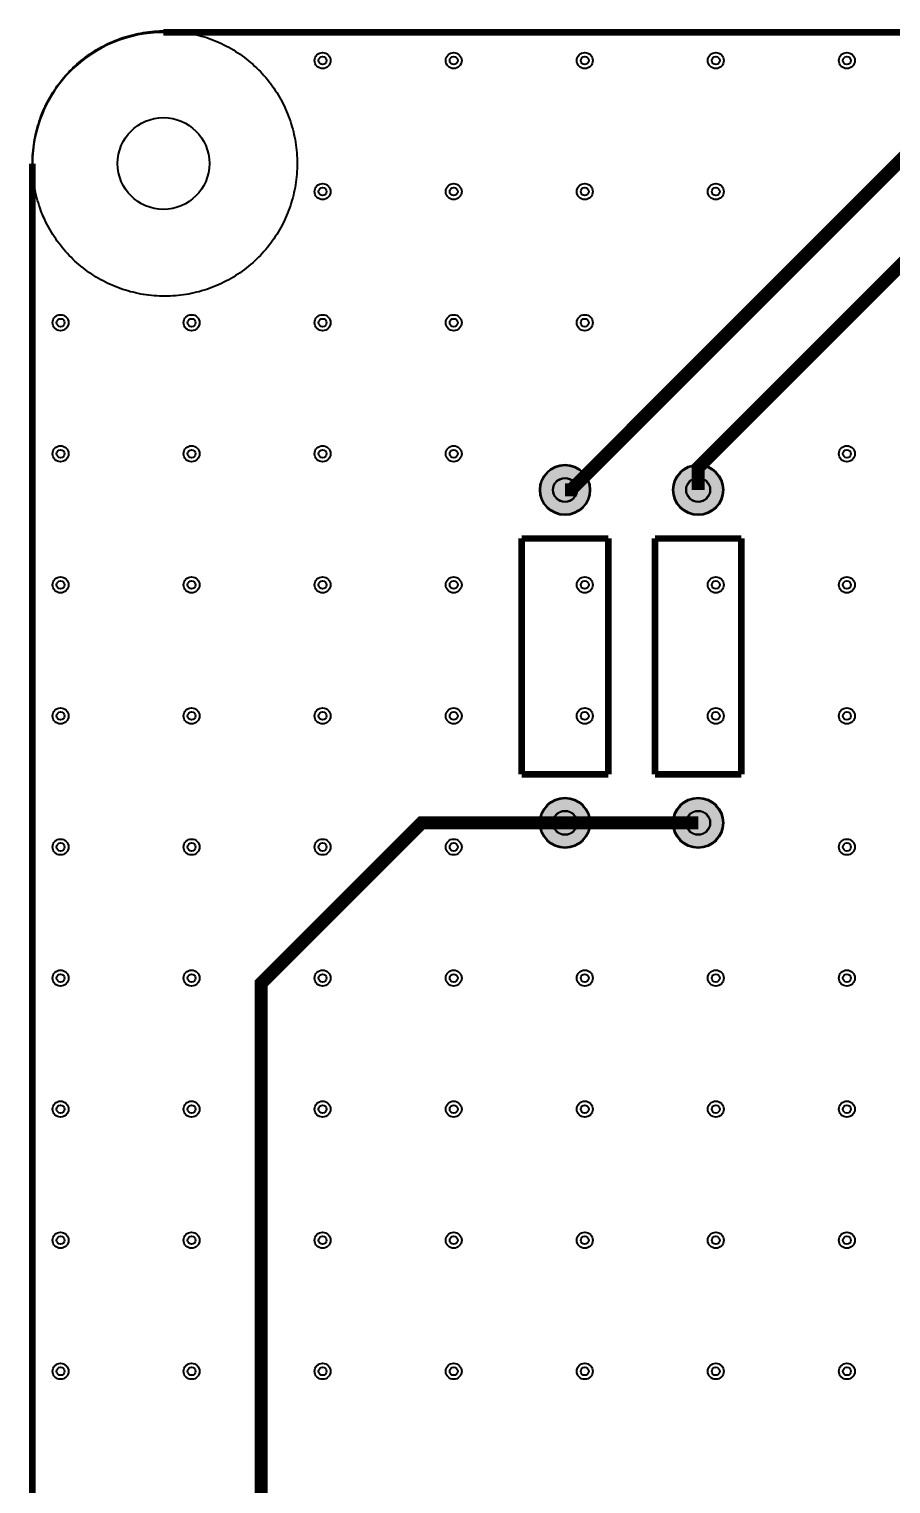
# Model space of a CAD drawing. Header units: millimetres. Extents: x 0 to 100, y 0 to 102.
# Drawn here: x -0.1 to 32.8, y 44.6 to 100.1 of the extents above; entities that cross this region are included whole.
import ezdxf

# ---------------------------------------------------------------- set-up
doc = ezdxf.new("R2010")
doc.units = ezdxf.units.MM
for name, color, linetype, true_color in [('BoardOutLine', 7, 'Continuous', 0xff00ff), ('BottomLayer', 7, 'Continuous', 0x0000ff), ('BottomSolderMaskLayer', 7, 'Continuous', 0xaa00ff), ('Hole', 7, 'Continuous', 0x222222), ('Multi-Layer', 7, 'Continuous', 0xc0c0c0), ('TopLayer', 7, 'Continuous', 0xff0000), ('TopSilkLayer', 7, 'Continuous', 0xffcc00), ('TopSolderMaskLayer', 7, 'Continuous', 0x800080)]:
    doc.layers.add(name, color=color, linetype=linetype, true_color=true_color)

msp = doc.modelspace()

# ---------------------------------------------------------------- hatches: boundary and pattern name
at = {"layer": 'BottomSolderMaskLayer'}
for points in [[(19.355, 82.55, 1), (21.285, 82.55, 1)], [(24.435, 82.55, 1), (26.365, 82.55, 1)], [(19.355, 69.85, 1), (21.285, 69.85, 1)], [(24.435, 69.85, 1), (26.365, 69.85, 1)]]:
    msp.add_hatch(color=256, dxfattribs=at).paths.add_polyline_path(points)
at = {"layer": 'Multi-Layer'}
for points in [[(19.38, 82.55, 1), (21.26, 82.55, 1)], [(24.46, 82.55, 1), (26.34, 82.55, 1)], [(19.38, 69.85, 1), (21.26, 69.85, 1)], [(24.46, 69.85, 1), (26.34, 69.85, 1)]]:
    msp.add_hatch(color=256, dxfattribs=at).paths.add_polyline_path(points)
at = {"layer": 'TopSolderMaskLayer'}
for points in [[(19.355, 82.55, 1), (21.285, 82.55, 1)], [(24.435, 82.55, 1), (26.365, 82.55, 1)], [(19.355, 69.85, 1), (21.285, 69.85, 1)], [(24.435, 69.85, 1), (26.365, 69.85, 1)]]:
    msp.add_hatch(color=256, dxfattribs=at).paths.add_polyline_path(points)

# ---------------------------------------------------------------- linework, layer by layer
at = {"layer": 'BoardOutLine', "const_width": 0.254}
for points in [[(5, 100), (95, 100)], [(0, 5), (0, 95)]]:
    msp.add_lwpolyline(points, dxfattribs=at)
at = {"layer": 'BoardOutLine'}
msp.add_arc((5, 95), 5, 90, 180.0003, dxfattribs=at)
at = {"layer": 'BottomLayer'}
msp.add_lwpolyline([(0, 95), (0.001, 95.102), (0.004, 95.204), (0.008, 95.305), (0.015, 95.407), (0.024, 95.508), (0.035, 95.61), (0.049, 95.711), (0.064, 95.811), (0.081, 95.912), (0.1, 96.012), (0.121, 96.111), (0.144, 96.211), (0.17, 96.309), (0.197, 96.407), (0.226, 96.505), (0.257, 96.602), (0.29, 96.698), (0.325, 96.794), (0.362, 96.889), (0.401, 96.983), (0.441, 97.076), (0.484, 97.169), (0.528, 97.261), (0.575, 97.351), (0.623, 97.441), (0.673, 97.53), (0.724, 97.618), (0.778, 97.704), (0.833, 97.79), (0.89, 97.874), (0.948, 97.958), (1.009, 98.04), (1.071, 98.121), (1.134, 98.2), (1.199, 98.279), (1.266, 98.356), (1.334, 98.431), (1.404, 98.505), (1.475, 98.578), (1.548, 98.65), (1.622, 98.719), (1.697, 98.788), (1.774, 98.855), (1.852, 98.92), (1.932, 98.984), (2.012, 99.046), (2.094, 99.106), (2.178, 99.165), (2.262, 99.222), (2.347, 99.277), (2.434, 99.331), (2.522, 99.383), (2.61, 99.433), (2.7, 99.481), (2.791, 99.528), (2.882, 99.572), (2.975, 99.615), (3.068, 99.656), (3.162, 99.695), (3.257, 99.732), (3.352, 99.767), (3.449, 99.801), (3.545, 99.832), (3.643, 99.861), (3.741, 99.889), (3.84, 99.914), (3.939, 99.938), (4.038, 99.959), (4.138, 99.978), (4.239, 99.996), (4.339, 100.011), (4.44, 100.024), (4.542, 100.036), (4.643, 100.045), (4.745, 100.052), (4.846, 100.057), (4.948, 100.06), (5.05, 100.061), (5.152, 100.06), (5.254, 100.057), (5.355, 100.052), (5.457, 100.045), (5.558, 100.036), (5.66, 100.024), (5.76, 100.011), (5.861, 99.996), (5.961, 99.978), (6.061, 99.959), (6.161, 99.938), (6.26, 99.914), (6.359, 99.889), (6.457, 99.861), (6.554, 99.832), (6.651, 99.801), (6.748, 99.767), (6.843, 99.732), (6.938, 99.695), (7.032, 99.656), (7.125, 99.615), (7.218, 99.572), (7.309, 99.528), (7.4, 99.481), (7.49, 99.433), (7.578, 99.383), (7.666, 99.331), (7.752, 99.277), (7.838, 99.222), (7.922, 99.165), (8.005, 99.106), (8.087, 99.046), (8.168, 98.984), (8.248, 98.92), (8.326, 98.855), (8.403, 98.788), (8.478, 98.719), (8.552, 98.65), (8.625, 98.578), (8.696, 98.505), (8.766, 98.431), (8.834, 98.356), (8.901, 98.279), (8.966, 98.2), (9.029, 98.121), (9.091, 98.04), (9.151, 97.958), (9.21, 97.874), (9.267, 97.79), (9.322, 97.704), (9.375, 97.618), (9.427, 97.53), (9.477, 97.441), (9.525, 97.351), (9.571, 97.261), (9.616, 97.169), (9.658, 97.076), (9.699, 96.983), (9.738, 96.889), (9.775, 96.794), (9.81, 96.698), (9.843, 96.602), (9.874, 96.505), (9.903, 96.407), (9.93, 96.309), (9.955, 96.211), (9.979, 96.111), (10, 96.012), (10.019, 95.912), (10.036, 95.811), (10.051, 95.711), (10.064, 95.61), (10.075, 95.508), (10.084, 95.407), (10.091, 95.305), (10.096, 95.204), (10.099, 95.102), (10.1, 95), (10.099, 94.898), (10.096, 94.796), (10.091, 94.695), (10.084, 94.593), (10.075, 94.492), (10.064, 94.39), (10.051, 94.289), (10.036, 94.189), (10.019, 94.088), (10, 93.988), (9.979, 93.889), (9.955, 93.789), (9.93, 93.691), (9.903, 93.593), (9.874, 93.495), (9.843, 93.398), (9.81, 93.302), (9.775, 93.206), (9.738, 93.111), (9.699, 93.017), (9.658, 92.924), (9.616, 92.831), (9.571, 92.74), (9.525, 92.649), (9.477, 92.559), (9.427, 92.47), (9.375, 92.382), (9.322, 92.296), (9.267, 92.21), (9.21, 92.126), (9.151, 92.042), (9.091, 91.96), (9.029, 91.879), (8.966, 91.8), (8.901, 91.721), (8.834, 91.644), (8.766, 91.569), (8.696, 91.495), (8.625, 91.422), (8.552, 91.35), (8.478, 91.281), (8.403, 91.212), (8.326, 91.145), (8.248, 91.08), (8.168, 91.016), (8.087, 90.954), (8.005, 90.894), (7.922, 90.835), (7.838, 90.778), (7.752, 90.723), (7.666, 90.669), (7.578, 90.617), (7.49, 90.567), (7.4, 90.519), (7.309, 90.472), (7.218, 90.428), (7.125, 90.385), (7.032, 90.344), (6.938, 90.305), (6.843, 90.268), (6.748, 90.233), (6.651, 90.199), (6.554, 90.168), (6.457, 90.139), (6.359, 90.111), (6.26, 90.086), (6.161, 90.062), (6.061, 90.041), (5.961, 90.022), (5.861, 90.004), (5.76, 89.989), (5.66, 89.976), (5.558, 89.964), (5.457, 89.955), (5.355, 89.948), (5.254, 89.943), (5.152, 89.94), (5.05, 89.939), (4.948, 89.94), (4.846, 89.943), (4.745, 89.948), (4.643, 89.955), (4.542, 89.964), (4.44, 89.976), (4.339, 89.989), (4.239, 90.004), (4.138, 90.022), (4.038, 90.041), (3.939, 90.062), (3.84, 90.086), (3.741, 90.111), (3.643, 90.139), (3.545, 90.168), (3.449, 90.199), (3.352, 90.233), (3.257, 90.268), (3.162, 90.305), (3.068, 90.344), (2.975, 90.385), (2.882, 90.428), (2.791, 90.472), (2.7, 90.519), (2.61, 90.567), (2.522, 90.617), (2.434, 90.669), (2.347, 90.723), (2.262, 90.778), (2.178, 90.835), (2.094, 90.894), (2.012, 90.954), (1.932, 91.016), (1.852, 91.08), (1.774, 91.145), (1.697, 91.212), (1.622, 91.281), (1.548, 91.35), (1.475, 91.422), (1.404, 91.495), (1.334, 91.569), (1.266, 91.644), (1.199, 91.721), (1.134, 91.8), (1.071, 91.879), (1.009, 91.96), (0.948, 92.042), (0.89, 92.126), (0.833, 92.21), (0.778, 92.296), (0.724, 92.382), (0.673, 92.47), (0.623, 92.559), (0.575, 92.649), (0.528, 92.74), (0.484, 92.831), (0.441, 92.924), (0.401, 93.017), (0.362, 93.111), (0.325, 93.206), (0.29, 93.302), (0.257, 93.398), (0.226, 93.495), (0.197, 93.593), (0.17, 93.691), (0.144, 93.789), (0.121, 93.889), (0.1, 93.988), (0.081, 94.088), (0.064, 94.189), (0.049, 94.289), (0.035, 94.39), (0.024, 94.492), (0.015, 94.593), (0.008, 94.695), (0.004, 94.796), (0.001, 94.898), (0, 95)], close=True, dxfattribs=at)
at = {"layer": 'BottomLayer', "const_width": 0.5}
msp.add_lwpolyline([(8.73, 38.809), (8.73, 63.731), (14.849, 69.85), (20.32, 69.85)], dxfattribs=at)
at = {"layer": 'BottomSolderMaskLayer'}
for centre, radius in [((20.32, 82.55), 0.965), ((25.4, 82.55), 0.965), ((20.32, 82.55), 0.462), ((25.4, 82.55), 0.462), ((20.32, 69.85), 0.965), ((25.4, 69.85), 0.965), ((20.32, 69.85), 0.462), ((25.4, 69.85), 0.462)]:
    msp.add_circle(centre, radius, dxfattribs=at)
at = {"layer": 'Hole'}
for centre in [(11.072, 98.928), (16.072, 98.928), (21.072, 98.928), (26.072, 98.928), (31.072, 98.928), (11.072, 93.928), (16.072, 93.928), (21.072, 93.928), (26.072, 93.928), (1.072, 88.928), (6.072, 88.928), (11.072, 88.928), (16.072, 88.928), (21.072, 88.928), (1.072, 83.928), (6.072, 83.928), (11.072, 83.928), (16.072, 83.928), (31.072, 83.928), (1.072, 78.928), (6.072, 78.928), (11.072, 78.928), (16.072, 78.928), (21.072, 78.928), (26.072, 78.928), (31.072, 78.928), (1.072, 73.928), (6.072, 73.928), (11.072, 73.928), (16.072, 73.928), (21.072, 73.928), (26.072, 73.928), (31.072, 73.928), (1.072, 68.928), (6.072, 68.928), (11.072, 68.928), (16.072, 68.928), (31.072, 68.928), (1.072, 63.928), (6.072, 63.928), (11.072, 63.928), (16.072, 63.928), (21.072, 63.928), (26.072, 63.928), (31.072, 63.928), (1.072, 58.928), (6.072, 58.928), (11.072, 58.928), (16.072, 58.928), (21.072, 58.928), (26.072, 58.928), (31.072, 58.928), (1.072, 53.928), (6.072, 53.928), (11.072, 53.928), (16.072, 53.928), (21.072, 53.928), (26.072, 53.928), (31.072, 53.928), (1.072, 48.928), (6.072, 48.928), (11.072, 48.928), (16.072, 48.928), (21.072, 48.928), (26.072, 48.928), (31.072, 48.928)]:
    msp.add_circle(centre, 0.153, dxfattribs=at)
at = {"layer": 'Multi-Layer'}
for centre, radius in [((11.072, 98.928), 0.305), ((16.072, 98.928), 0.305), ((21.072, 98.928), 0.305), ((26.072, 98.928), 0.305), ((31.072, 98.928), 0.305), ((5, 95), 1.75), ((11.072, 93.928), 0.305), ((16.072, 93.928), 0.305), ((21.072, 93.928), 0.305), ((26.072, 93.928), 0.305), ((1.072, 88.928), 0.305), ((6.072, 88.928), 0.305), ((11.072, 88.928), 0.305), ((16.072, 88.928), 0.305), ((21.072, 88.928), 0.305), ((1.072, 83.928), 0.305), ((6.072, 83.928), 0.305), ((11.072, 83.928), 0.305), ((16.072, 83.928), 0.305), ((31.072, 83.928), 0.305), ((20.32, 82.55), 0.94), ((25.4, 82.55), 0.94), ((20.32, 82.55), 0.45), ((25.4, 82.55), 0.45), ((1.072, 78.928), 0.305), ((6.072, 78.928), 0.305), ((11.072, 78.928), 0.305), ((16.072, 78.928), 0.305), ((21.072, 78.928), 0.305), ((26.072, 78.928), 0.305), ((31.072, 78.928), 0.305), ((1.072, 73.928), 0.305), ((6.072, 73.928), 0.305), ((11.072, 73.928), 0.305), ((16.072, 73.928), 0.305), ((21.072, 73.928), 0.305), ((26.072, 73.928), 0.305), ((31.072, 73.928), 0.305), ((20.32, 69.85), 0.94), ((25.4, 69.85), 0.94), ((20.32, 69.85), 0.45), ((25.4, 69.85), 0.45), ((1.072, 68.928), 0.305), ((6.072, 68.928), 0.305), ((11.072, 68.928), 0.305), ((16.072, 68.928), 0.305), ((31.072, 68.928), 0.305), ((1.072, 63.928), 0.305), ((6.072, 63.928), 0.305), ((11.072, 63.928), 0.305), ((16.072, 63.928), 0.305), ((21.072, 63.928), 0.305), ((26.072, 63.928), 0.305), ((31.072, 63.928), 0.305), ((1.072, 58.928), 0.305), ((6.072, 58.928), 0.305), ((11.072, 58.928), 0.305), ((16.072, 58.928), 0.305), ((21.072, 58.928), 0.305), ((26.072, 58.928), 0.305), ((31.072, 58.928), 0.305), ((1.072, 53.928), 0.305), ((6.072, 53.928), 0.305), ((11.072, 53.928), 0.305), ((16.072, 53.928), 0.305), ((21.072, 53.928), 0.305), ((26.072, 53.928), 0.305), ((31.072, 53.928), 0.305), ((1.072, 48.928), 0.305), ((6.072, 48.928), 0.305), ((11.072, 48.928), 0.305), ((16.072, 48.928), 0.305), ((21.072, 48.928), 0.305), ((26.072, 48.928), 0.305), ((31.072, 48.928), 0.305)]:
    msp.add_circle(centre, radius, dxfattribs=at)
at = {"layer": 'TopLayer'}
msp.add_lwpolyline([(0, 95), (0.001, 95.102), (0.004, 95.204), (0.009, 95.305), (0.016, 95.407), (0.025, 95.508), (0.036, 95.61), (0.049, 95.711), (0.064, 95.811), (0.081, 95.912), (0.1, 96.012), (0.121, 96.111), (0.144, 96.211), (0.17, 96.309), (0.197, 96.407), (0.226, 96.505), (0.257, 96.602), (0.29, 96.698), (0.325, 96.794), (0.362, 96.889), (0.401, 96.983), (0.442, 97.076), (0.484, 97.169), (0.529, 97.261), (0.575, 97.351), (0.623, 97.441), (0.673, 97.53), (0.724, 97.618), (0.778, 97.704), (0.833, 97.79), (0.89, 97.874), (0.949, 97.958), (1.009, 98.04), (1.071, 98.121), (1.134, 98.2), (1.199, 98.279), (1.266, 98.356), (1.334, 98.431), (1.404, 98.505), (1.475, 98.578), (1.548, 98.65), (1.622, 98.719), (1.697, 98.788), (1.774, 98.855), (1.852, 98.92), (1.932, 98.984), (2.013, 99.046), (2.095, 99.106), (2.178, 99.165), (2.262, 99.222), (2.348, 99.277), (2.434, 99.331), (2.522, 99.383), (2.61, 99.433), (2.7, 99.481), (2.791, 99.528), (2.882, 99.572), (2.975, 99.615), (3.068, 99.656), (3.162, 99.695), (3.257, 99.732), (3.352, 99.767), (3.449, 99.801), (3.546, 99.832), (3.643, 99.861), (3.741, 99.889), (3.84, 99.914), (3.939, 99.938), (4.038, 99.959), (4.138, 99.978), (4.239, 99.996), (4.339, 100.011), (4.44, 100.024), (4.542, 100.036), (4.643, 100.045), (4.745, 100.052), (4.846, 100.057), (4.948, 100.06), (5.05, 100.061), (5.152, 100.06), (5.254, 100.057), (5.355, 100.052), (5.457, 100.045), (5.558, 100.036), (5.66, 100.024), (5.761, 100.011), (5.861, 99.996), (5.962, 99.978), (6.062, 99.959), (6.161, 99.938), (6.26, 99.914), (6.359, 99.889), (6.457, 99.861), (6.554, 99.832), (6.651, 99.801), (6.748, 99.767), (6.843, 99.732), (6.938, 99.695), (7.032, 99.656), (7.125, 99.615), (7.218, 99.572), (7.309, 99.528), (7.4, 99.481), (7.49, 99.433), (7.578, 99.383), (7.666, 99.331), (7.752, 99.277), (7.838, 99.222), (7.922, 99.165), (8.005, 99.106), (8.087, 99.046), (8.168, 98.984), (8.248, 98.92), (8.326, 98.855), (8.403, 98.788), (8.478, 98.719), (8.552, 98.65), (8.625, 98.578), (8.696, 98.505), (8.766, 98.431), (8.834, 98.356), (8.901, 98.279), (8.966, 98.2), (9.029, 98.121), (9.091, 98.04), (9.151, 97.958), (9.21, 97.874), (9.267, 97.79), (9.322, 97.704), (9.376, 97.618), (9.427, 97.53), (9.477, 97.441), (9.525, 97.351), (9.571, 97.261), (9.616, 97.169), (9.658, 97.076), (9.699, 96.983), (9.738, 96.889), (9.775, 96.794), (9.81, 96.698), (9.843, 96.602), (9.874, 96.505), (9.903, 96.407), (9.93, 96.309), (9.956, 96.211), (9.979, 96.111), (10, 96.012), (10.019, 95.912), (10.036, 95.811), (10.051, 95.711), (10.064, 95.61), (10.075, 95.508), (10.084, 95.407), (10.091, 95.305), (10.096, 95.204), (10.099, 95.102), (10.1, 95), (10.099, 94.898), (10.096, 94.796), (10.091, 94.695), (10.084, 94.593), (10.075, 94.492), (10.064, 94.39), (10.051, 94.289), (10.036, 94.189), (10.019, 94.088), (10, 93.988), (9.979, 93.889), (9.956, 93.789), (9.93, 93.691), (9.903, 93.593), (9.874, 93.495), (9.843, 93.398), (9.81, 93.302), (9.775, 93.206), (9.738, 93.111), (9.699, 93.017), (9.658, 92.924), (9.616, 92.831), (9.571, 92.739), (9.525, 92.649), (9.477, 92.559), (9.427, 92.47), (9.376, 92.382), (9.322, 92.296), (9.267, 92.21), (9.21, 92.126), (9.151, 92.042), (9.091, 91.96), (9.029, 91.879), (8.966, 91.8), (8.901, 91.721), (8.834, 91.644), (8.766, 91.569), (8.696, 91.495), (8.625, 91.422), (8.552, 91.35), (8.478, 91.281), (8.403, 91.212), (8.326, 91.145), (8.248, 91.08), (8.168, 91.016), (8.087, 90.954), (8.005, 90.894), (7.922, 90.835), (7.838, 90.778), (7.752, 90.723), (7.666, 90.669), (7.578, 90.617), (7.49, 90.567), (7.4, 90.519), (7.309, 90.472), (7.218, 90.428), (7.125, 90.385), (7.032, 90.344), (6.938, 90.305), (6.843, 90.268), (6.748, 90.233), (6.651, 90.199), (6.554, 90.168), (6.457, 90.139), (6.359, 90.111), (6.26, 90.086), (6.161, 90.062), (6.062, 90.041), (5.962, 90.022), (5.861, 90.004), (5.761, 89.989), (5.66, 89.976), (5.558, 89.964), (5.457, 89.955), (5.355, 89.948), (5.254, 89.943), (5.152, 89.94), (5.05, 89.939), (4.948, 89.94), (4.846, 89.943), (4.745, 89.948), (4.643, 89.955), (4.542, 89.964), (4.44, 89.976), (4.339, 89.989), (4.239, 90.004), (4.138, 90.022), (4.038, 90.041), (3.939, 90.062), (3.84, 90.086), (3.741, 90.111), (3.643, 90.139), (3.546, 90.168), (3.449, 90.199), (3.352, 90.233), (3.257, 90.268), (3.162, 90.305), (3.068, 90.344), (2.975, 90.385), (2.882, 90.428), (2.791, 90.472), (2.7, 90.519), (2.61, 90.567), (2.522, 90.617), (2.434, 90.669), (2.348, 90.723), (2.262, 90.778), (2.178, 90.835), (2.095, 90.894), (2.013, 90.954), (1.932, 91.016), (1.852, 91.08), (1.774, 91.145), (1.697, 91.212), (1.622, 91.281), (1.548, 91.35), (1.475, 91.422), (1.404, 91.495), (1.334, 91.569), (1.266, 91.644), (1.199, 91.721), (1.134, 91.8), (1.071, 91.879), (1.009, 91.96), (0.949, 92.042), (0.89, 92.126), (0.833, 92.21), (0.778, 92.296), (0.724, 92.382), (0.673, 92.47), (0.623, 92.559), (0.575, 92.649), (0.529, 92.739), (0.484, 92.831), (0.442, 92.924), (0.401, 93.017), (0.362, 93.111), (0.325, 93.206), (0.29, 93.302), (0.257, 93.398), (0.226, 93.495), (0.197, 93.593), (0.17, 93.691), (0.144, 93.789), (0.121, 93.889), (0.1, 93.988), (0.081, 94.088), (0.064, 94.189), (0.049, 94.289), (0.036, 94.39), (0.025, 94.492), (0.016, 94.593), (0.009, 94.695), (0.004, 94.796), (0.001, 94.898), (0, 95)], close=True, dxfattribs=at)
at = {"layer": 'TopLayer', "const_width": 0.5}
for points in [[(20.32, 82.55), (20.55, 82.55), (34, 96)], [(25.4, 82.55), (25.4, 83.4), (36, 94)], [(20.32, 69.85), (25.4, 69.85)]]:
    msp.add_lwpolyline(points, dxfattribs=at)
at = {"layer": 'TopSilkLayer', "const_width": 0.254}
for points in [[(18.669, 80.696), (21.971, 80.696)], [(18.669, 71.704), (18.669, 80.696)], [(21.971, 80.696), (21.971, 71.704)], [(23.749, 80.696), (27.051, 80.696)], [(23.749, 71.704), (23.749, 80.696)], [(27.051, 80.696), (27.051, 71.704)], [(21.971, 71.704), (18.669, 71.704)], [(27.051, 71.704), (23.749, 71.704)]]:
    msp.add_lwpolyline(points, dxfattribs=at)
at = {"layer": 'TopSolderMaskLayer'}
for centre, radius in [((20.32, 82.55), 0.965), ((25.4, 82.55), 0.965), ((20.32, 82.55), 0.462), ((25.4, 82.55), 0.462), ((20.32, 69.85), 0.965), ((25.4, 69.85), 0.965), ((20.32, 69.85), 0.462), ((25.4, 69.85), 0.462)]:
    msp.add_circle(centre, radius, dxfattribs=at)

doc.saveas('drawing.dxf')
